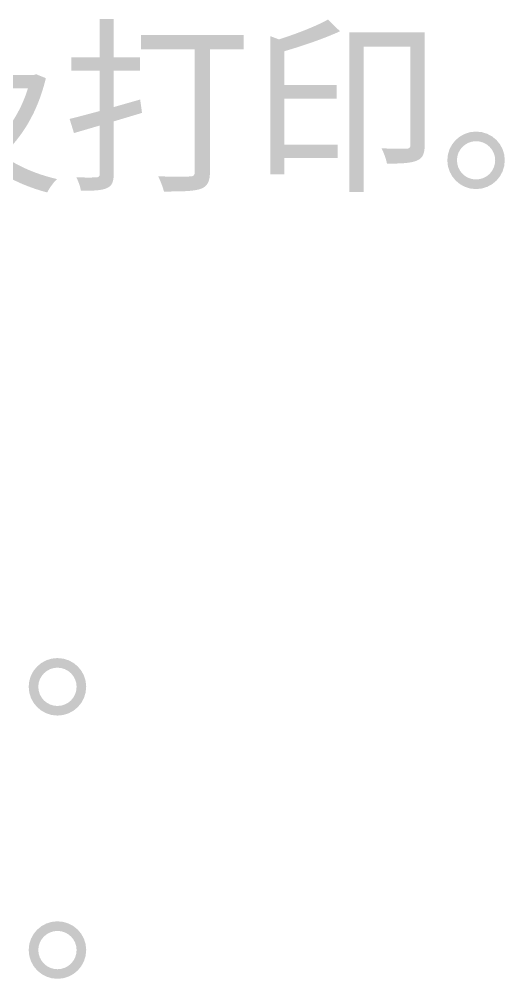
# Model space of a CAD drawing. Header units: millimetres. Extents: x -4600 to 229000, y -4300 to 19460.
# Drawn here: x 62304 to 63042, y 12178 to 13636 of the extents above; entities that cross this region are included whole.
import ezdxf

# ---------------------------------------------------------------- set-up
doc = ezdxf.new("R2010")
doc.units = ezdxf.units.MM
doc.header["$LTSCALE"] = 100
doc.layers.add('A-NOTE', color=7, linetype='Continuous', lineweight=18)

# ---------------------------------------------------------------- blocks, each defined once
blk = doc.blocks.new('A02_SHEET')
at = {"layer": 'A-NOTE'}
h = blk.add_hatch(color=256, dxfattribs=at)
edge = h.paths.add_edge_path()
edge.add_line((22426.6, 13635.7), (22426.6, 13577.8))
edge.add_line((22426.6, 13577.8), (22383.4, 13577.8))
edge.add_line((22383.4, 13577.8), (22383.4, 13557.2))
edge.add_line((22383.4, 13557.2), (22426.6, 13557.2))
edge.add_line((22426.6, 13557.2), (22426.6, 13496.1))
edge.add_spline(control_points=[(22426.6, 13496.1), (22409.5, 13491.5), (22393.7, 13487.3), (22380.8, 13484.1)], knot_values=[0, 0, 0, 0, 1, 1, 1, 1], degree=3, periodic=0)
edge.add_line((22380.8, 13484.1), (22387.4, 13462.6))
edge.add_line((22387.4, 13462.6), (22426.6, 13474.1))
edge.add_line((22426.6, 13474.1), (22426.6, 13400.7))
edge.add_spline(control_points=[(22426.6, 13400.7), (22426.6, 13396.7), (22424.9, 13395.3), (22420.9, 13395.3)], knot_values=[0, 0, 0, 0, 1, 1, 1, 1], degree=3, periodic=0)
edge.add_spline(control_points=[(22420.9, 13395.3), (22417.2, 13395), (22404.6, 13395), (22391.1, 13395.3)], knot_values=[0, 0, 0, 0, 1, 1, 1, 1], degree=3, periodic=0)
edge.add_spline(control_points=[(22391.1, 13395.3), (22394, 13389.6), (22397.1, 13380.7), (22398, 13374.9)], knot_values=[0, 0, 0, 0, 1, 1, 1, 1], degree=3, periodic=0)
edge.add_spline(control_points=[(22398, 13374.9), (22418, 13374.9), (22429.8, 13375.5), (22437.5, 13379)], knot_values=[0, 0, 0, 0, 1, 1, 1, 1], degree=3, periodic=0)
edge.add_spline(control_points=[(22437.5, 13379), (22445, 13382.4), (22447.8, 13388.4), (22447.8, 13400.4)], knot_values=[0, 0, 0, 0, 1, 1, 1, 1], degree=3, periodic=0)
edge.add_line((22447.8, 13400.4), (22447.8, 13480.4))
edge.add_line((22447.8, 13480.4), (22490.8, 13493.3))
edge.add_line((22490.8, 13493.3), (22488, 13513.6))
edge.add_line((22488, 13513.6), (22447.8, 13502.1))
edge.add_line((22447.8, 13502.1), (22447.8, 13557.2))
edge.add_line((22447.8, 13557.2), (22487.7, 13557.2))
edge.add_line((22487.7, 13557.2), (22487.7, 13577.8))
edge.add_line((22487.7, 13577.8), (22447.8, 13577.8))
edge.add_line((22447.8, 13577.8), (22447.8, 13635.7))
edge.add_line((22447.8, 13635.7), (22426.6, 13635.7))
h = blk.add_hatch(color=256, dxfattribs=at)
edge = h.paths.add_edge_path()
edge.add_spline(control_points=[(22773.3, 13635.1), (22755.5, 13625.1), (22726, 13613.6), (22698.8, 13605)], knot_values=[0, 0, 0, 0, 1, 1, 1, 1], degree=3, periodic=0)
edge.add_line((22698.8, 13605), (22685.6, 13609.9))
edge.add_line((22685.6, 13609.9), (22685.6, 13399.9))
edge.add_line((22685.6, 13399.9), (22707.1, 13399.9))
edge.add_line((22707.1, 13399.9), (22707.1, 13424.5))
edge.add_line((22707.1, 13424.5), (22788.2, 13424.5))
edge.add_line((22788.2, 13424.5), (22788.2, 13445.1))
edge.add_line((22788.2, 13445.1), (22707.1, 13445.1))
edge.add_line((22707.1, 13445.1), (22707.1, 13514.8))
edge.add_line((22707.1, 13514.8), (22786.8, 13514.8))
edge.add_line((22786.8, 13514.8), (22786.8, 13535.7))
edge.add_line((22786.8, 13535.7), (22707.1, 13535.7))
edge.add_line((22707.1, 13535.7), (22707.1, 13587))
edge.add_spline(control_points=[(22707.1, 13587), (22736.3, 13595.5), (22767.9, 13606.4), (22791.6, 13617.3)], knot_values=[0, 0, 0, 0, 1, 1, 1, 1], degree=3, periodic=0)
edge.add_line((22791.6, 13617.3), (22773.3, 13635.1))
h = blk.add_hatch(color=256, dxfattribs=at)
edge = h.paths.add_edge_path()
edge.add_line((22108.9, 13620.2), (22108.9, 13599.3))
edge.add_line((22108.9, 13599.3), (22159.3, 13599.3))
edge.add_line((22159.3, 13599.3), (22159.3, 13575.2))
edge.add_spline(control_points=[(22159.3, 13575.2), (22159.3, 13523.9), (22154.8, 13452.3), (22093.2, 13395.3)], knot_values=[0, 0, 0, 0, 1, 1, 1, 1], degree=3, periodic=0)
edge.add_spline(control_points=[(22093.2, 13395.3), (22098, 13391.6), (22105.8, 13383), (22108.9, 13377.5)], knot_values=[0, 0, 0, 0, 1, 1, 1, 1], degree=3, periodic=0)
edge.add_spline(control_points=[(22108.9, 13377.5), (22158.8, 13424.5), (22174.5, 13480.1), (22179.4, 13529.1)], knot_values=[0, 0, 0, 0, 1, 1, 1, 1], degree=3, periodic=0)
edge.add_spline(control_points=[(22179.4, 13529.1), (22194.9, 13488.4), (22215.2, 13454.6), (22243.3, 13427.9)], knot_values=[0, 0, 0, 0, 1, 1, 1, 1], degree=3, periodic=0)
edge.add_spline(control_points=[(22243.3, 13427.9), (22218.4, 13410.2), (22190, 13398.2), (22159.9, 13391)], knot_values=[0, 0, 0, 0, 1, 1, 1, 1], degree=3, periodic=0)
edge.add_spline(control_points=[(22159.9, 13391), (22164.2, 13386.1), (22169.7, 13377.5), (22172.2, 13371.8)], knot_values=[0, 0, 0, 0, 1, 1, 1, 1], degree=3, periodic=0)
edge.add_spline(control_points=[(22172.2, 13371.8), (22204.3, 13381), (22234.1, 13394.4), (22260.2, 13413.6)], knot_values=[0, 0, 0, 0, 1, 1, 1, 1], degree=3, periodic=0)
edge.add_spline(control_points=[(22260.2, 13413.6), (22284, 13395.3), (22312.3, 13381.5), (22346.7, 13372.4)], knot_values=[0, 0, 0, 0, 1, 1, 1, 1], degree=3, periodic=0)
edge.add_spline(control_points=[(22346.7, 13372.4), (22349.9, 13378.7), (22356.5, 13388.1), (22361.6, 13392.7)], knot_values=[0, 0, 0, 0, 1, 1, 1, 1], degree=3, periodic=0)
edge.add_spline(control_points=[(22361.6, 13392.7), (22328.9, 13400.4), (22301.7, 13412.5), (22278.5, 13428.8)], knot_values=[0, 0, 0, 0, 1, 1, 1, 1], degree=3, periodic=0)
edge.add_spline(control_points=[(22278.5, 13428.8), (22309.2, 13456.9), (22332.4, 13495), (22344.7, 13546)], knot_values=[0, 0, 0, 0, 1, 1, 1, 1], degree=3, periodic=0)
edge.add_line((22344.7, 13546), (22330.1, 13552))
edge.add_line((22330.1, 13552), (22326.4, 13550.9))
edge.add_line((22326.4, 13550.9), (22271.4, 13550.9))
edge.add_spline(control_points=[(22271.4, 13550.9), (22277.4, 13574.3), (22283.1, 13599), (22287.1, 13618.5)], knot_values=[0, 0, 0, 0, 1, 1, 1, 1], degree=3, periodic=0)
edge.add_line((22287.1, 13618.5), (22270.8, 13621.3))
edge.add_line((22270.8, 13621.3), (22267.1, 13620.2))
edge.add_line((22267.1, 13620.2), (22108.9, 13620.2))
edge = h.paths.add_edge_path(flags=0)
edge.add_spline(control_points=[(22261.3, 13442.3), (22220.9, 13478.1), (22196.3, 13528.2), (22181.4, 13589.8)], knot_values=[0, 0, 0, 0, 1, 1, 1, 1], degree=3, periodic=0)
edge.add_line((22181.4, 13589.8), (22181.4, 13599.3))
edge.add_line((22181.4, 13599.3), (22260.5, 13599.3))
edge.add_spline(control_points=[(22260.5, 13599.3), (22255, 13575.5), (22247, 13543.4), (22239.8, 13519.1)], knot_values=[0, 0, 0, 0, 1, 1, 1, 1], degree=3, periodic=0)
edge.add_line((22239.8, 13519.1), (22261.9, 13515.6))
edge.add_line((22261.9, 13515.6), (22265.9, 13530.5))
edge.add_line((22265.9, 13530.5), (22317.5, 13530.5))
edge.add_spline(control_points=[(22317.5, 13530.5), (22306, 13493.8), (22286.3, 13464.9), (22261.3, 13442.3)], knot_values=[0, 0, 0, 0, 1, 1, 1, 1], degree=3, periodic=0)
h = blk.add_hatch(color=256, dxfattribs=at)
edge = h.paths.add_edge_path()
edge.add_line((22489.4, 13611.6), (22489.4, 13590.1))
edge.add_line((22489.4, 13590.1), (22571, 13590.1))
edge.add_line((22571, 13590.1), (22571, 13403.9))
edge.add_spline(control_points=[(22571, 13403.9), (22571, 13398.4), (22569, 13396.7), (22563.3, 13396.7)], knot_values=[0, 0, 0, 0, 1, 1, 1, 1], degree=3, periodic=0)
edge.add_spline(control_points=[(22563.3, 13396.7), (22557, 13396.1), (22536.4, 13396.1), (22515.2, 13397)], knot_values=[0, 0, 0, 0, 1, 1, 1, 1], degree=3, periodic=0)
edge.add_spline(control_points=[(22515.2, 13397), (22518.6, 13390.7), (22522.6, 13380.1), (22524.1, 13373.8)], knot_values=[0, 0, 0, 0, 1, 1, 1, 1], degree=3, periodic=0)
edge.add_spline(control_points=[(22524.1, 13373.8), (22551.3, 13373.8), (22569.3, 13374.1), (22579.9, 13377.8), (22590.2, 13381.5), (22594, 13389), (22594, 13403.6)], knot_values=[0, 0, 0, 0, 1, 1, 1, 2, 2, 2, 2], degree=3, periodic=0)
edge.add_line((22594, 13403.6), (22594, 13590.1))
edge.add_line((22594, 13590.1), (22645, 13590.1))
edge.add_line((22645, 13590.1), (22645, 13611.6))
edge.add_line((22645, 13611.6), (22489.4, 13611.6))
h = blk.add_hatch(color=256, dxfattribs=at)
edge = h.paths.add_edge_path()
edge.add_line((22806, 13615.6), (22806, 13373.2))
edge.add_line((22806, 13373.2), (22827.7, 13373.2))
edge.add_line((22827.7, 13373.2), (22827.7, 13594.1))
edge.add_line((22827.7, 13594.1), (22898.5, 13594.1))
edge.add_line((22898.5, 13594.1), (22898.5, 13444.8))
edge.add_spline(control_points=[(22898.5, 13444.8), (22898.5, 13440.6), (22897.4, 13439.1), (22892.8, 13438.8)], knot_values=[0, 0, 0, 0, 1, 1, 1, 1], degree=3, periodic=0)
edge.add_spline(control_points=[(22892.8, 13438.8), (22887.9, 13438.8), (22871.9, 13438.8), (22854.7, 13439.4)], knot_values=[0, 0, 0, 0, 1, 1, 1, 1], degree=3, periodic=0)
edge.add_spline(control_points=[(22854.7, 13439.4), (22858.1, 13433.1), (22861.8, 13422.8), (22863, 13416.2)], knot_values=[0, 0, 0, 0, 1, 1, 1, 1], degree=3, periodic=0)
edge.add_spline(control_points=[(22863, 13416.2), (22884.5, 13416.2), (22899.4, 13416.8), (22908.5, 13420.8)], knot_values=[0, 0, 0, 0, 1, 1, 1, 1], degree=3, periodic=0)
edge.add_spline(control_points=[(22908.5, 13420.8), (22917.7, 13424.5), (22920.3, 13432.2), (22920.3, 13444.6)], knot_values=[0, 0, 0, 0, 1, 1, 1, 1], degree=3, periodic=0)
edge.add_line((22920.3, 13444.6), (22920.3, 13615.6))
edge.add_line((22920.3, 13615.6), (22806, 13615.6))
h = blk.add_hatch(color=256, dxfattribs=at)
edge = h.paths.add_edge_path()
edge.add_spline(control_points=[(22998.2, 13464.9), (22974.4, 13464.9), (22954.7, 13445.4), (22954.7, 13421.4), (22954.7, 13397), (22974.4, 13377.5), (22998.2, 13377.5), (23022.6, 13377.5), (23042, 13397), (23042, 13421.4), (23042, 13445.4), (23022.6, 13464.9), (22998.2, 13464.9)], knot_values=[0, 0, 0, 0, 1, 1, 1, 2, 2, 2, 3, 3, 3, 4, 4, 4, 4], degree=3, periodic=0)
edge = h.paths.add_edge_path(flags=0)
edge.add_spline(control_points=[(22998.2, 13392.1), (22982.4, 13392.1), (22969.3, 13405), (22969.3, 13421.4), (22969.3, 13437.1), (22982.4, 13450.3), (22998.2, 13450.3), (23014.5, 13450.3), (23027.4, 13437.1), (23027.4, 13421.4), (23027.4, 13405), (23014.5, 13392.1), (22998.2, 13392.1)], knot_values=[0, 0, 0, 0, 1, 1, 1, 2, 2, 2, 3, 3, 3, 4, 4, 4, 4], degree=3, periodic=0)
h = blk.add_hatch(color=256, dxfattribs=at)
edge = h.paths.add_edge_path()
edge.add_spline(control_points=[(22362.2, 12664.9), (22338.4, 12664.9), (22318.6, 12645.4), (22318.6, 12621.4), (22318.6, 12597), (22338.4, 12577.5), (22362.2, 12577.5), (22386.5, 12577.5), (22406, 12597), (22406, 12621.4), (22406, 12645.4), (22386.5, 12664.9), (22362.2, 12664.9)], knot_values=[0, 0, 0, 0, 1, 1, 1, 2, 2, 2, 3, 3, 3, 4, 4, 4, 4], degree=3, periodic=0)
edge = h.paths.add_edge_path(flags=0)
edge.add_spline(control_points=[(22362.2, 12592.1), (22346.4, 12592.1), (22333.2, 12605), (22333.2, 12621.4), (22333.2, 12637.1), (22346.4, 12650.3), (22362.2, 12650.3), (22378.5, 12650.3), (22391.4, 12637.1), (22391.4, 12621.4), (22391.4, 12605), (22378.5, 12592.1), (22362.2, 12592.1)], knot_values=[0, 0, 0, 0, 1, 1, 1, 2, 2, 2, 3, 3, 3, 4, 4, 4, 4], degree=3, periodic=0)
h = blk.add_hatch(color=256, dxfattribs=at)
edge = h.paths.add_edge_path()
edge.add_spline(control_points=[(22362.2, 12264.9), (22338.4, 12264.9), (22318.6, 12245.4), (22318.6, 12221.4), (22318.6, 12197), (22338.4, 12177.5), (22362.2, 12177.5), (22386.5, 12177.5), (22406, 12197), (22406, 12221.4), (22406, 12245.4), (22386.5, 12264.9), (22362.2, 12264.9)], knot_values=[0, 0, 0, 0, 1, 1, 1, 2, 2, 2, 3, 3, 3, 4, 4, 4, 4], degree=3, periodic=0)
edge = h.paths.add_edge_path(flags=0)
edge.add_spline(control_points=[(22362.2, 12192.1), (22346.4, 12192.1), (22333.2, 12205), (22333.2, 12221.4), (22333.2, 12237.1), (22346.4, 12250.3), (22362.2, 12250.3), (22378.5, 12250.3), (22391.4, 12237.1), (22391.4, 12221.4), (22391.4, 12205), (22378.5, 12192.1), (22362.2, 12192.1)], knot_values=[0, 0, 0, 0, 1, 1, 1, 2, 2, 2, 3, 3, 3, 4, 4, 4, 4], degree=3, periodic=0)

msp = doc.modelspace()

# ---------------------------------------------------------------- block references
msp.add_blockref('A02_SHEET', (40000, 0))

doc.saveas('drawing.dxf')
